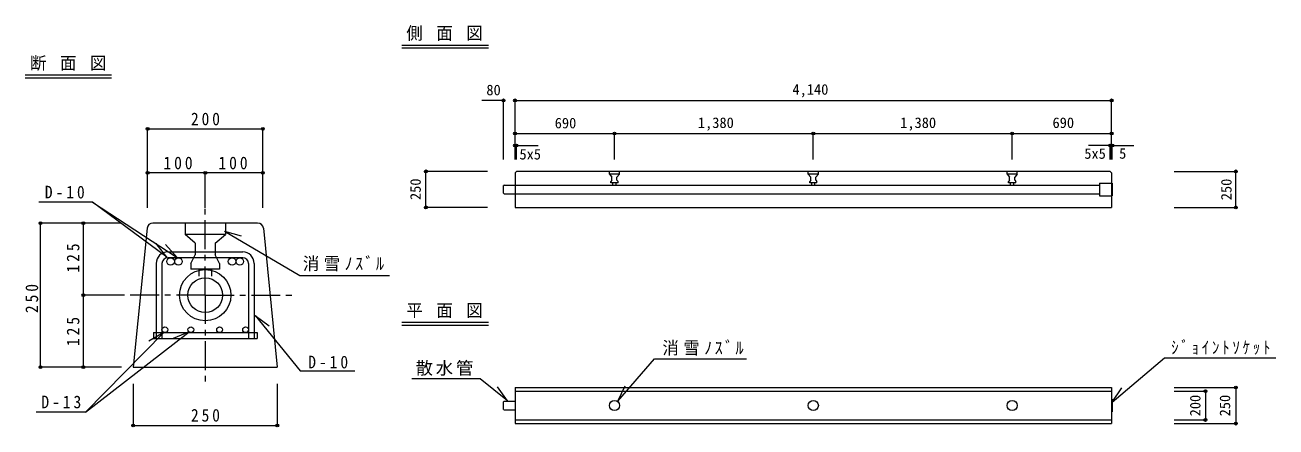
# Model space of a CAD drawing. Units: millimetres, scale not verified, with parts at other scales. Extents: x -1400 to 1400, y -980 to 3300.
# Drawn here: x -863 to 1307, y 2603 to 3300 of the extents above; entities that cross this region are included whole.
import ezdxf
from ezdxf.enums import TextEntityAlignment as Align

# ---------------------------------------------------------------- set-up
doc = ezdxf.new("R2010")
doc.units = ezdxf.units.MM
doc.header["$LTSCALE"] = 10
doc.header["$PDMODE"] = 32
doc.header["$PDSIZE"] = 5
doc.linetypes.add('CHAIN1', pattern=[8, 5, -1, 1, -1])
doc.linetypes.add('DASHED1', pattern=[1.8, 1.2, -0.6])
doc.layers.add('1-4', color=4, linetype='Continuous', lineweight=9)
doc.styles.add('ＭＳ ゴシック', font='')
doc.styles.get('ＭＳ ゴシック').set_extended_font_data('MS Gothic')

msp = doc.modelspace()

# ---------------------------------------------------------------- linework, layer by layer
at = {"layer": '1-4'}
for p, q in [((-209.31, 3265.56), (-59.31, 3265.56)), ((-209.31, 3260.56), (-59.31, 3260.56)), ((-863.32, 3213.76), (-713.32, 3213.76)), ((-863.32, 3208.76), (-713.32, 3208.76)), ((-13.18, 3169.5), (1021.82, 3169.5)), ((-13.18, 3066.71), (-13.18, 3169.5)), ((-13.18, 3066.71), (-13.18, 3169.5)), ((1021.82, 3066.71), (1021.82, 3169.5)), ((-650.67, 3120.03), (-450.67, 3120.03)), ((-650.67, 2983.25), (-650.67, 3120.03)), ((-450.67, 2983.25), (-450.67, 3120.03)), ((-13.18, 3112.04), (159.31, 3112.04)), ((-13.18, 3066.71), (-13.18, 3112.04)), ((159.31, 3066.71), (159.31, 3112.04)), ((159.31, 3112.04), (504.32, 3112.04)), ((1021.82, 3066.71), (1021.82, 3112.04)), ((-13.18, 3066.71), (-13.18, 3091.2)), ((1019.32, 3091.2), (981.82, 3091.2)), ((1019.32, 3066.71), (1019.32, 3091.2)), ((1021.82, 3066.71), (1021.82, 3091.2)), ((1023.07, 3066.71), (1023.07, 3091.2)), ((1023.07, 3091.2), (1060.57, 3091.2)), ((-650.67, 2983.25), (-650.67, 3043.75)), ((-450.67, 3043.75), (-550.67, 3043.75)), ((-450.67, 2983.25), (-450.67, 3043.75)), ((-167.64, 2983.76), (-167.64, 3046.26)), ((-60.69, 3046.26), (-167.64, 3046.26)), ((-60.69, 3046.26), (-114.73, 3046.26)), ((1130.46, 3046.26), (1237.42, 3046.26)), ((1130.46, 3046.26), (1184.5, 3046.26)), ((1237.42, 2983.76), (1237.42, 3046.26)), ((-13.18, 3022.57), (1000.57, 3022.57)), ((156.57, 3022.57), (156.57, 3026.26)), ((162.07, 3022.57), (162.07, 3026.26)), ((501.57, 3022.57), (501.57, 3026.26)), ((507.07, 3022.57), (507.07, 3026.26)), ((846.57, 3022.57), (846.57, 3026.26)), ((852.07, 3022.57), (852.07, 3026.26)), ((-13.18, 3007.44), (1000.57, 3007.44)), ((-746.38, 2992.87), (-839.08, 2992.87)), ((-60.69, 2983.76), (-167.64, 2983.76)), ((-60.69, 2983.76), (-114.73, 2983.76)), ((1130.46, 2983.76), (1184.5, 2983.76)), ((1130.46, 2983.76), (1237.42, 2983.76)), ((-836.49, 2706.53), (-836.49, 2956.53)), ((-695.94, 2956.53), (-836.49, 2956.53)), ((-695.94, 2956.53), (-762.07, 2956.53)), ((-517.32, 2942.74), (-488.43, 2934.65)), ((-617.12, 2897.48), (-635.82, 2920.93)), ((-599.4, 2897.04), (-619.43, 2919.37)), ((-762.07, 2706.53), (-762.07, 2831.53)), ((-463.91, 2796.03), (-439.59, 2778.47)), ((-209.31, 2784.47), (-59.31, 2784.47)), ((-209.31, 2779.47), (-59.31, 2779.47)), ((-622.6, 2766.73), (-648.47, 2751.55)), ((-578.45, 2767.85), (-606.13, 2756.29)), ((164.96, 2647.52), (228.55, 2721.04)), ((228.55, 2721.04), (388.29, 2721.04)), ((-695.94, 2706.53), (-836.49, 2706.53)), ((-695.94, 2706.53), (-762.07, 2706.53)), ((-675.67, 2677.67), (-675.67, 2605.34)), ((-425.67, 2677.67), (-425.67, 2605.34)), ((-73.54, 2686.25), (-192.22, 2686.25)), ((-26.02, 2648.12), (-73.54, 2686.25)), ((-26.02, 2648.12), (-43.76, 2672.31)), ((164.96, 2647.52), (178.04, 2674.51)), ((1022.55, 2645.95), (1039.68, 2670.57)), ((1130.46, 2671.26), (1237.42, 2671.26)), ((1237.42, 2671.26), (1237.42, 2608.76)), ((1130.46, 2665.01), (1184.5, 2665.01)), ((1184.5, 2665.01), (1184.5, 2615.01)), ((-758.6, 2628.79), (-843.95, 2628.79)), ((-675.67, 2605.34), (-425.67, 2605.34)), ((1130.46, 2615.01), (1184.5, 2615.01)), ((1130.46, 2608.76), (1237.42, 2608.76))]:
    msp.add_line(p, q, dxfattribs=at)
at = {"layer": '1-4', "color": 3}
for p, q in [((-13.18, 3043.76), (-10.68, 3046.26)), ((1019.32, 3046.26), (-10.68, 3046.26)), ((150.57, 3041.26), (150.57, 3046.26)), ((168.07, 3041.26), (150.57, 3041.26)), ((150.57, 3041.26), (154.94, 3036.26)), ((168.07, 3041.26), (163.69, 3036.26)), ((168.07, 3041.26), (168.07, 3046.26)), ((495.56, 3041.26), (495.56, 3046.26)), ((513.07, 3041.26), (495.56, 3041.26)), ((495.56, 3041.26), (499.94, 3036.26)), ((513.07, 3041.26), (508.69, 3036.26)), ((513.07, 3041.26), (513.07, 3046.26)), ((840.57, 3041.26), (840.57, 3046.26)), ((858.07, 3041.26), (840.57, 3041.26)), ((840.57, 3041.26), (844.94, 3036.26)), ((858.07, 3041.26), (853.69, 3036.26)), ((858.07, 3041.26), (858.07, 3046.26)), ((1021.82, 3043.76), (1019.32, 3046.26)), ((1021.82, 3043.76), (1021.82, 2983.76)), ((-32.3, 3022.57), (-33.18, 3021.68)), ((-33.18, 3008.33), (-33.18, 3021.68)), ((-32.3, 3022.57), (-13.18, 3022.57)), ((154.94, 3031.26), (153.07, 3028.76)), ((154.94, 3031.26), (154.94, 3036.26)), ((163.69, 3031.26), (163.69, 3036.26)), ((163.69, 3031.26), (165.57, 3028.76)), ((165.57, 3026.26), (165.57, 3028.76)), ((499.94, 3031.26), (498.07, 3028.76)), ((499.94, 3031.26), (499.94, 3036.26)), ((508.69, 3031.26), (508.69, 3036.26)), ((508.69, 3031.26), (510.57, 3028.76)), ((510.57, 3026.26), (510.57, 3028.76)), ((844.94, 3031.26), (843.07, 3028.76)), ((844.94, 3031.26), (844.94, 3036.26)), ((853.69, 3031.26), (853.69, 3036.26)), ((853.69, 3031.26), (855.57, 3028.76)), ((855.57, 3026.26), (855.57, 3028.76)), ((1000.57, 3026.14), (1000.57, 3003.87)), ((1000.57, 3026.14), (1023.07, 3026.14)), ((1023.07, 3026.14), (1023.07, 3003.87)), ((-33.18, 3008.33), (-32.3, 3007.44)), ((-32.3, 3007.44), (-13.18, 3007.44)), ((1000.57, 3003.87), (1023.07, 3003.87)), ((-515.67, 2956.53), (-585.67, 2956.53)), ((-585.67, 2956.53), (-585.67, 2936.53)), ((-515.67, 2956.53), (-515.67, 2936.53)), ((-515.67, 2936.53), (-585.67, 2936.53)), ((-568.17, 2921.53), (-585.67, 2936.53)), ((-533.17, 2921.53), (-515.67, 2936.53)), ((-568.17, 2921.53), (-568.17, 2901.53)), ((-533.17, 2921.53), (-533.17, 2901.53)), ((-615.67, 2906.53), (-485.67, 2906.53)), ((-485.67, 2896.53), (-615.67, 2896.53)), ((-575.67, 2886.53), (-568.17, 2901.53)), ((-525.67, 2886.53), (-533.17, 2901.53)), ((-465.67, 2886.68), (-465.67, 2756.53)), ((-635.67, 2886.53), (-635.67, 2756.53)), ((-625.67, 2886.53), (-625.67, 2756.53)), ((-575.67, 2886.53), (-575.67, 2876.53)), ((-525.67, 2876.53), (-575.67, 2876.53)), ((-525.67, 2886.53), (-525.67, 2876.53)), ((-475.67, 2886.53), (-475.67, 2756.53)), ((-640.67, 2766.53), (-460.67, 2766.53)), ((-460.67, 2766.53), (-460.67, 2756.53)), ((-13.18, 2671.26), (-13.18, 2608.76)), ((-13.18, 2665.01), (1021.82, 2665.01)), ((1021.82, 2651.14), (1023.07, 2651.14)), ((1023.07, 2651.14), (1023.07, 2628.87)), ((-33.18, 2646.68), (-32.3, 2647.57)), ((-33.18, 2633.33), (-33.18, 2646.68)), ((-33.18, 2633.33), (-32.3, 2632.44)), ((-32.3, 2647.57), (-13.18, 2647.57)), ((-32.3, 2632.44), (-13.18, 2632.44)), ((1021.82, 2628.87), (1023.07, 2628.87)), ((-13.18, 2615.01), (1021.82, 2615.01)), ((-13.18, 2608.76), (1021.82, 2608.76))]:
    msp.add_line(p, q, dxfattribs=at)
at = {"layer": '1-4', "linetype": 'CHAIN1'}
for q in [(-550.67, 2981.53), (-700.67, 2831.53), (-550.67, 2681.53), (-400.67, 2831.53)]:
    msp.add_line((-550.67, 2831.53), q, dxfattribs=at)
at = {"layer": '1-4', "color": 2}
for p, q in [((-459.72, 2956.53), (-641.62, 2956.53)), ((-651.57, 2947.53), (-675.67, 2706.53)), ((-449.77, 2947.53), (-425.67, 2706.53)), ((-675.67, 2706.53), (-425.67, 2706.53))]:
    msp.add_line(p, q, dxfattribs=at)
at = {"layer": '1-4', "color": 3, "linetype": 'DASHED1'}
for p, q in [((-561.67, 2876.53), (-561.67, 2859.71)), ((-539.67, 2876.53), (-539.67, 2859.71))]:
    msp.add_line(p, q, dxfattribs=at)
at = {"layer": '1-4'}
for points in [[(-33.18, 3066.71), (-33.18, 3169.5), (-70.68, 3169.5)], [(504.32, 3066.71), (504.32, 3112.04), (849.32, 3112.04)], [(849.32, 3066.71), (849.32, 3112.04), (1021.82, 3112.04)], [(-10.68, 3066.71), (-10.68, 3091.2), (26.82, 3091.2)], [(-550.67, 2983.25), (-550.67, 3043.75), (-650.67, 3043.75)], [(-617.12, 2897.48), (-746.38, 2992.87), (-599.4, 2897.04)], [(-695.94, 2831.53), (-762.07, 2831.53), (-762.07, 2956.53)], [(-517.32, 2942.74), (-386.77, 2865.43), (-230.8, 2865.43)], [(-463.91, 2796.03), (-386.04, 2700.44), (-291.27, 2700.44)], [(-622.6, 2766.73), (-758.6, 2628.79), (-578.45, 2767.85)], [(1022.55, 2645.95), (1113.88, 2723.07), (1307.04, 2723.07)]]:
    msp.add_lwpolyline(points, dxfattribs=at)
at = {"layer": '1-4', "color": 3}
for points in [[(-13.18, 3043.76), (-13.18, 2983.76), (1021.82, 2983.76)], [(165.57, 3026.26), (153.07, 3026.26), (153.07, 3028.76)], [(510.57, 3026.26), (498.07, 3026.26), (498.07, 3028.76)], [(855.57, 3026.26), (843.07, 3026.26), (843.07, 3028.76)], [(-640.67, 2766.53), (-640.67, 2756.53), (-460.67, 2756.53)], [(-13.18, 2671.26), (1021.82, 2671.26), (1021.82, 2608.76)]]:
    msp.add_lwpolyline(points, dxfattribs=at)
for centre, radius in [((-610.67, 2890.03), 6.5), ((-597.17, 2890.03), 6.5), ((-504.17, 2890.03), 6.5), ((-490.67, 2890.03), 6.5), ((-550.67, 2831.53), 44.55), ((-550.67, 2831.53), 44.55), ((-550.67, 2831.53), 30.25), ((-550.67, 2831.53), 30.25), ((-620.67, 2771.53), 5), ((-575.67, 2771.53), 5), ((-525.67, 2771.53), 5), ((-480.67, 2771.53), 5)]:
    msp.add_circle(centre, radius, dxfattribs=at)
at = {"layer": '1-4', "color": 2}
for centre in [(159.31, 2640.01), (504.32, 2640.01), (849.32, 2640.01)]:
    msp.add_circle(centre, 8.75, dxfattribs=at)
for centre, start, end in [((-641.62, 2946.53), 90, 174.28915), ((-459.72, 2946.53), 5.71085, 90)]:
    msp.add_arc(centre, 10, start, end, dxfattribs=at)
at = {"layer": '1-4', "color": 3}
for centre, radius, start, end in [((-615.67, 2886.53), 20, 90, 180), ((-615.67, 2886.53), 10, 90, 180), ((-485.67, 2886.53), 20, 0, 90), ((-485.67, 2886.53), 10, 0, 90)]:
    msp.add_arc(centre, radius, start, end, dxfattribs=at)
at = {"layer": '1-4'}
for p in [(-33.18, 3169.5), (-13.18, 3169.5), (1021.82, 3169.5), (-650.67, 3120.03), (-450.67, 3120.03), (-13.18, 3112.04), (159.31, 3112.04), (504.32, 3112.04), (849.32, 3112.04), (1021.82, 3112.04), (-13.18, 3091.2), (-10.68, 3091.2), (1019.32, 3091.2), (1021.82, 3091.2), (1023.07, 3091.2), (-650.67, 3043.75), (-550.67, 3043.75), (-450.67, 3043.75), (-167.64, 3046.26), (1237.42, 3046.26), (-167.64, 2983.76), (1237.42, 2983.76), (-836.49, 2956.53), (-762.07, 2956.53), (-762.07, 2831.53), (-836.49, 2706.53), (-762.07, 2706.53), (1237.42, 2671.26), (1184.5, 2665.01), (-675.67, 2605.34), (-425.67, 2605.34), (1184.5, 2615.01), (1237.42, 2608.76)]:
    msp.add_point(p, dxfattribs=at)

# ---------------------------------------------------------------- texts
at = {"layer": '1-4', "style": 'ＭＳ ゴシック'}
for s, p in [('80', (-62.89, 3172.94)), ('4,140', (468.11, 3173.88)), ('690', (55.7, 3115.51)), ('1,380', (304.07, 3116.1)), ('1,380', (655.03, 3116.1)), ('690', (919.36, 3116.1)), ('5x5', (-5.48, 3061.48)), ('5x5', (974.44, 3062.6)), ('5', (1034.86, 3062.79))]:
    msp.add_text(s, height=18.33, dxfattribs=at).set_placement(p, align=Align.BOTTOM_LEFT)
for s, p in [('250', (-171.25, 2996.62)), ('250', (1235.48, 2996.22)), ('200', (1181.56, 2621.27)), ('250', (1233.11, 2621.27))]:
    msp.add_text(s, height=18.33, rotation=90, dxfattribs=at).set_placement(p, align=Align.BOTTOM_LEFT)
at = {"layer": '1-4', "color": 7, "char_height": 21.99, "attachment_point": 7, "style": 'ＭＳ ゴシック'}
for s, insert in [('\\T1.22;\\W0.95;側\\~面\\~図', (-201.78, 3272.79)), ('\\T1.22;\\W0.95;断\\~面\\~図', (-854.69, 3220.52)), ('\\T1.37;\\W0.9;200', (-575.47, 3125.99)), ('\\T1.38;\\W0.9;100', (-623.19, 3049.65)), ('\\T1.38;\\W0.9;100', (-527.76, 3049.65)), ('\\T1.38;\\W0.9;D-10', (-828.96, 2999.04)), ('\\T1.27;\\W0.95;消雪ﾉｽﾞﾙ', (-381.29, 2873.02)), ('\\T1.22;\\W0.95;平\\~面\\~図', (-201.78, 2791.69)), ('\\T1.27;\\W0.95;消雪ﾉｽﾞﾙ', (242.59, 2726.8)), ('\\T1.39;\\W0.85;ｼﾞｮｲﾝﾄｿｹｯﾄ', (1125.18, 2728.11)), ('\\T1.38;\\W0.9;D-10', (-371.95, 2704.2)), ('\\T1.17;散水管', (-185.69, 2691.62)), ('\\T1.38;\\W0.9;D-13', (-834.94, 2634.97)), ('\\T1.37;\\W0.9;250', (-575.47, 2611.89))]:
    msp.add_mtext(s, dxfattribs=dict(at, insert=insert))
at = {"layer": '1-4', "color": 7, "char_height": 21.99, "attachment_point": 7, "rotation": 90, "style": 'ＭＳ ゴシック'}
for s, insert in [('\\T1.38;\\W0.9;125', (-768.71, 2870.73)), ('\\T1.38;\\W0.9;250', (-840.28, 2800.35)), ('\\T1.38;\\W0.9;125', (-768.71, 2743.1))]:
    msp.add_mtext(s, dxfattribs=dict(at, insert=insert))

doc.saveas('drawing.dxf')
